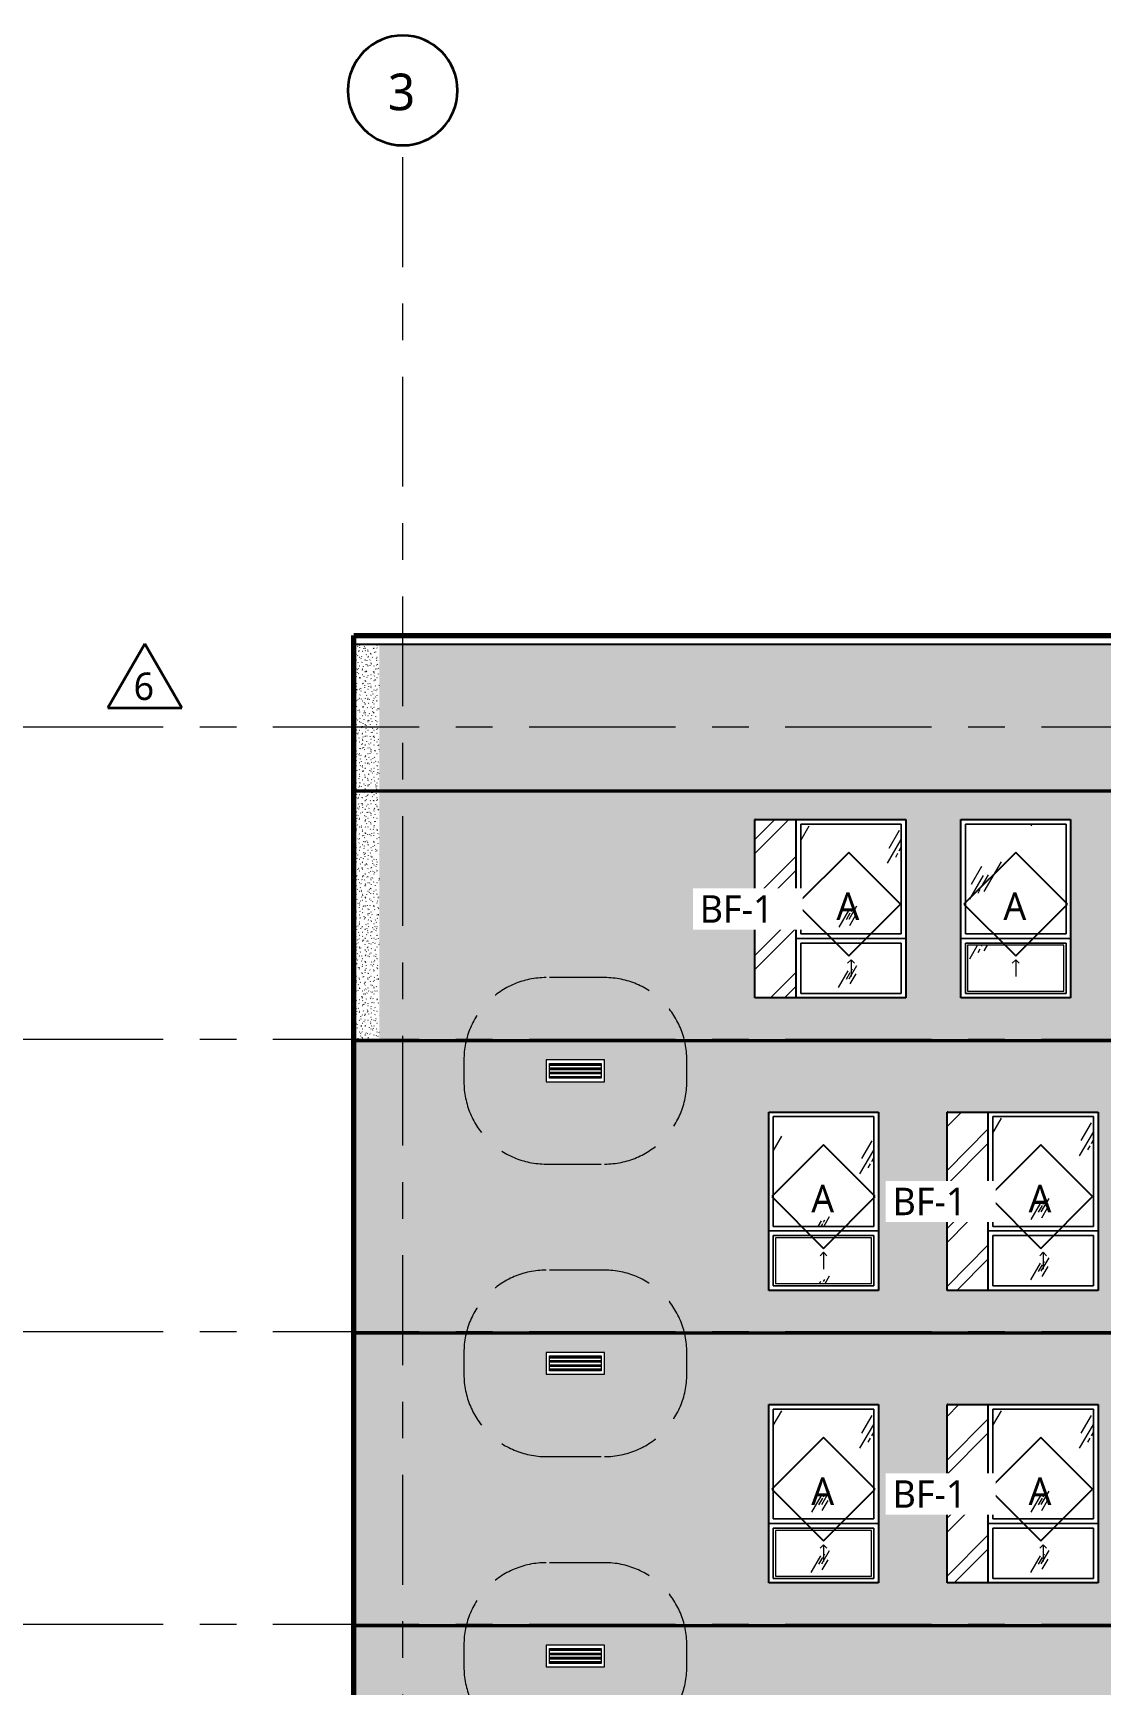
# Model space of a CAD drawing. Header units: inches. Extents: x 6 to 15224, y -733 to 6300.
# Drawn here: x 4462 to 4928, y 5578 to 6300 of the extents above; entities that cross this region are included whole.
import ezdxf

# ---------------------------------------------------------------- set-up
doc = ezdxf.new("R2010")
doc.units = ezdxf.units.IN
doc.header["$MEASUREMENT"] = 0
for name, pattern in [('Center 1_2_', [112, 64, -16, 16, -16]), ('Center 3_8_', [96, 48, -16, 16, -16]), ('Hidden 3_16_', [36, 24, -12])]:
    doc.linetypes.add(name, pattern=pattern)
for name, color, linetype, lineweight in [('A-DETL', 90, 'Continuous', 13), ('A-FLOR-LEVL', 51, 'Continuous', 13), ('A-GENM', 13, 'Continuous', 18), ('A-GLAZ', 151, 'Continuous', 25), ('A-GLAZ-IDEN', 152, 'Continuous', 25), ('A-GLAZ-SILL', 1, 'Continuous', 18), ('A-WALL', 113, 'Continuous', 25), ('A-WALL-PATT', 111, 'Continuous', 25), ('G-ANNO-REVC-IDEN', 71, 'Continuous', 35), ('G-ANNO-TEXT', 231, 'Continuous', 13), ('M-EQPM', 50, 'Continuous', 18), ('M-EQPM-HDLN', 50, 'Hidden 3_16_', 13), ('S-GRID', 1, 'Continuous', 13), ('S-GRID-IDEN', 1, 'Continuous', 35)]:
    doc.layers.add(name, color=color, linetype=linetype, lineweight=lineweight)
doc.styles.add('Open Sans_5', font='OpenSans-Regular.ttf', dxfattribs={"height": 12})
doc.styles.add('Open Sans_6', font='OpenSans-Regular.ttf', dxfattribs={"height": 16})
pattern_1 = [(0, (3669.6447, 0), (5.12, 1.28), [0.16896, -3.671, 0.16896, -3.671, -20.48]), (0, (3669.6447, 0), (5.12, 1.28), [-7.68, 0.16896, -7.511, 0.16896, -3.671, -8.96]), (0, (3669.6447, 0), (5.12, 1.28), [-19.2, 0.16896, -2.391, 0.16896, -6.231]), (120, (3671.5647, 0.64), (-3.66851252, 3.79405007), [0.16896, -3.671, 0.16896, -3.671, -20.48]), (120, (3671.5647, 0.64), (-3.66851252, 3.79405007), [-7.68, 0.16896, -7.511, 0.16896, -3.671, -8.96]), (120, (3671.5647, 0.64), (-3.66851252, 3.79405007), [-19.2, 0.16896, -2.391, 0.16896, -6.231]), (240, (3672.2047, 3.2), (-1.45148748, -5.07405007), [0.16896, -3.671, 0.16896, -3.671, -20.48]), (240, (3672.2047, 3.2), (-1.45148748, -5.07405007), [-7.68, 0.16896, -7.511, 0.16896, -3.671, -8.96]), (240, (3672.2047, 3.2), (-1.45148748, -5.07405007), [-19.2, 0.16896, -2.391, 0.16896, -6.231])]
pattern_2 = [(45.176, (-1662.022, 0), (-12.74847, 12.51586), []), (45.176, (-1662.022, 19.2), (-12.74847, 12.51586), [])]
pattern_3 = [(83.698, (-596.25, 0), (-4.130825, -12.0604432), []), (83.698, (-596.25, 19.2), (-4.130825, -12.0604432), [])]

# ---------------------------------------------------------------- blocks, each defined once
blk = doc.blocks.new('1-2 WD Adaptive-Recess-TS - 4_-0_x6_-6_ - 1_-6_ Recess L-12470883-WEST ELEVATION')
at = {"layer": 'A-GLAZ', "lineweight": 13}
h = blk.add_hatch(dxfattribs=at)
h.set_pattern_fill('FP_35', color=256, style=0, pattern_type=2)
h.set_pattern_definition([(45.176, (-1663.047, 0), (-12.74847, 12.51586), []), (45.176, (-1663.047, 19.2), (-12.74847, 12.51586), [])])
h.paths.add_polyline_path([(-480.14, 5878.5), (-476, 5878.5), (-476, 5956.5), (-494, 5956.5), (-494, 5878.5)])
h = blk.add_hatch(dxfattribs=at)
h.set_pattern_fill('FP_37', color=256, style=0, pattern_type=2)
h.set_pattern_definition([(59.808, (-444.503, 5944.306), (144.0017, 239.99866), [9, -754.581]), (59.808, (-445.237, 5937.693), (144.0017, 239.99866), [12, -751.581]), (59.808, (-440.052, 5943.123), (144.0017, 239.99866), [6, -757.581]), (59.808, (-441.641, 5940.344), (144.0017, 239.99866), [2, -761.581]), (59.808, (-438.946, 5941.098), (144.0017, 239.99866), [15, -748.581]), (59.808, (-413.528, 5910.904), (144.0017, 239.99866), [5.063, -758.519]), (59.808, (-413.969, 5913.168), (144.0017, 239.99866), [6.75, -756.831]), (59.808, (-415.178, 5913.025), (144.0017, 239.99866), [3.375, -760.206]), (59.808, (-413.147, 5916.529), (144.0017, 239.99866), [1.125, -762.456]), (59.808, (-418.361, 5909.797), (144.0017, 239.99866), [8.437, -755.144])])
h.paths.add_polyline_path([(-474, 5906.5), (-430, 5906.5), (-430, 5954.5), (-474, 5954.5), (-474, 5921.14)])
h = blk.add_hatch(dxfattribs=at)
h.set_pattern_fill('FP_36', color=256, style=0, pattern_type=2)
h.set_pattern_definition([(59.808, (-444.503, 5918.306), (144.0017, 239.99866), [9, -754.581]), (59.808, (-445.237, 5911.693), (144.0017, 239.99866), [12, -751.581]), (59.808, (-440.052, 5917.123), (144.0017, 239.99866), [6, -757.581]), (59.808, (-441.641, 5914.344), (144.0017, 239.99866), [2, -761.581]), (59.808, (-438.946, 5915.098), (144.0017, 239.99866), [15, -748.581]), (59.808, (-413.528, 5884.904), (144.0017, 239.99866), [5.062, -758.519]), (59.808, (-413.969, 5887.168), (144.0017, 239.99866), [6.75, -756.831]), (59.808, (-415.178, 5887.025), (144.0017, 239.99866), [3.375, -760.206]), (59.808, (-413.147, 5890.529), (144.0017, 239.99866), [1.125, -762.456]), (59.808, (-418.361, 5883.797), (144.0017, 239.99866), [8.438, -755.144])])
h.paths.add_polyline_path([(-452, 5880.5), (-430, 5880.5), (-430, 5902.5), (-474, 5902.5), (-474, 5880.5)])
at = {"layer": 'A-GLAZ'}
for p, q in [((-494, 5878.5), (-494, 5956.5)), ((-493.72, 5956.5), (-494, 5956.5)), ((-476, 5878.5), (-476, 5956.5)), ((-493.72, 5878.5), (-494, 5878.5))]:
    blk.add_line(p, q, dxfattribs=at)
at = {"layer": 'A-GLAZ', "lineweight": 13}
for p, q in [((-493.72, 5956.5), (-428, 5956.5)), ((-430, 5954.5), (-474, 5954.5)), ((-474, 5954.5), (-474, 5906.5)), ((-430, 5906.5), (-430, 5954.5)), ((-428, 5956.5), (-428, 5878.5)), ((-476, 5904.5), (-428, 5904.5)), ((-428, 5904.5), (-476, 5904.5)), ((-474, 5906.5), (-430, 5906.5)), ((-430, 5902.5), (-474, 5902.5)), ((-474, 5902.5), (-474, 5880.5)), ((-430, 5880.5), (-430, 5902.5)), ((-428, 5878.5), (-493.72, 5878.5)), ((-474, 5880.5), (-430, 5880.5))]:
    blk.add_line(p, q, dxfattribs=at)
at = {"layer": 'A-GLAZ', "linetype": 'Hidden 3_16_', "lineweight": 13}
for q in [(-453.5, 5893.67), (-450.5, 5893.67), (-452, 5887.83)]:
    blk.add_line((-452, 5895.17), q, dxfattribs=at)
at = {"layer": 'A-GLAZ-SILL'}
for p, q in [((-474, 5954.5), (-430, 5954.5)), ((-474, 5906.5), (-474, 5954.5)), ((-430, 5954.5), (-474, 5954.5)), ((-474, 5954.5), (-474, 5906.5)), ((-430, 5954.5), (-430, 5906.5)), ((-430, 5906.5), (-430, 5954.5)), ((-430, 5906.5), (-474, 5906.5)), ((-474, 5906.5), (-430, 5906.5)), ((-474, 5902.5), (-430, 5902.5)), ((-474, 5880.5), (-474, 5902.5)), ((-430, 5902.5), (-474, 5902.5)), ((-474, 5902.5), (-474, 5880.5)), ((-430, 5902.5), (-430, 5880.5)), ((-430, 5880.5), (-430, 5902.5)), ((-430, 5880.5), (-474, 5880.5)), ((-474, 5880.5), (-430, 5880.5))]:
    blk.add_line(p, q, dxfattribs=at)
blk = doc.blocks.new('1-2 WD Adaptive - 4-0_x6_-6_-12420701-WEST ELEVATION')
at = {"layer": 'A-GLAZ', "lineweight": 13}
h = blk.add_hatch(dxfattribs=at)
h.set_pattern_fill('FP_46', color=256, style=0, pattern_type=2)
h.set_pattern_definition([(59.808, (-456.503, 5688.556), (144.0017, 239.99866), [9, -754.581]), (59.808, (-457.237, 5681.943), (144.0017, 239.99866), [12, -751.581]), (59.808, (-452.052, 5687.373), (144.0017, 239.99866), [6, -757.581]), (59.808, (-453.641, 5684.594), (144.0017, 239.99866), [2, -761.581]), (59.808, (-450.946, 5685.348), (144.0017, 239.99866), [15, -748.581]), (59.808, (-425.528, 5655.154), (144.0017, 239.99866), [5.063, -758.519]), (59.808, (-425.969, 5657.418), (144.0017, 239.99866), [6.75, -756.831]), (59.808, (-427.178, 5657.275), (144.0017, 239.99866), [3.375, -760.206]), (59.808, (-425.147, 5660.779), (144.0017, 239.99866), [1.125, -762.456]), (59.808, (-430.361, 5654.047), (144.0017, 239.99866), [8.437, -755.144])])
h.paths.add_polyline_path([(-442, 5650.75), (-442, 5698.75), (-486, 5698.75), (-486, 5650.75), (-480.14, 5650.75)])
at = {"layer": 'A-GLAZ-SILL', "lineweight": 13}
h = blk.add_hatch(dxfattribs=at)
h.set_pattern_fill('FP_45', color=256, style=0, pattern_type=2)
h.set_pattern_definition([(59.808, (-456.503, 5662.556), (144.0017, 239.99866), [9, -754.581]), (59.808, (-457.237, 5655.943), (144.0017, 239.99866), [12, -751.581]), (59.808, (-452.052, 5661.373), (144.0017, 239.99866), [6, -757.581]), (59.808, (-453.641, 5658.594), (144.0017, 239.99866), [2, -761.581]), (59.808, (-450.946, 5659.348), (144.0017, 239.99866), [15, -748.581]), (59.808, (-425.528, 5629.154), (144.0017, 239.99866), [5.063, -758.519]), (59.808, (-425.969, 5631.418), (144.0017, 239.99866), [6.75, -756.831]), (59.808, (-427.178, 5631.275), (144.0017, 239.99866), [3.375, -760.206]), (59.808, (-425.147, 5634.779), (144.0017, 239.99866), [1.125, -762.456]), (59.808, (-430.361, 5628.047), (144.0017, 239.99866), [8.438, -755.144])])
h.paths.add_polyline_path([(-463, 5625.75), (-443, 5625.75), (-443, 5645.75), (-485, 5645.75), (-485, 5625.75), (-480.14, 5625.75)])
at = {"layer": 'A-GLAZ', "lineweight": 13}
for p, q in [((-488, 5700.75), (-440, 5700.75)), ((-488, 5622.75), (-488, 5700.75)), ((-442, 5698.75), (-486, 5698.75)), ((-486, 5698.75), (-486, 5650.75)), ((-442, 5650.75), (-442, 5698.75)), ((-440, 5700.75), (-440, 5622.75)), ((-488, 5648.75), (-440, 5648.75)), ((-440, 5648.75), (-488, 5648.75)), ((-486, 5650.75), (-442, 5650.75)), ((-442, 5646.75), (-486, 5646.75)), ((-486, 5646.75), (-486, 5624.75)), ((-442, 5624.75), (-442, 5646.75)), ((-440, 5622.75), (-488, 5622.75)), ((-486, 5624.75), (-442, 5624.75))]:
    blk.add_line(p, q, dxfattribs=at)
at = {"layer": 'A-GLAZ', "linetype": 'Hidden 3_16_', "lineweight": 13}
for q in [(-465.5, 5637.92), (-462.5, 5637.92), (-464, 5632.08)]:
    blk.add_line((-464, 5639.42), q, dxfattribs=at)
at = {"layer": 'A-GLAZ-SILL'}
for p, q in [((-486, 5698.75), (-442, 5698.75)), ((-486, 5650.75), (-486, 5698.75)), ((-442, 5698.75), (-486, 5698.75)), ((-486, 5698.75), (-486, 5650.75)), ((-442, 5698.75), (-442, 5650.75)), ((-442, 5650.75), (-442, 5698.75)), ((-442, 5650.75), (-486, 5650.75)), ((-486, 5650.75), (-442, 5650.75)), ((-486, 5646.75), (-442, 5646.75)), ((-486, 5624.75), (-486, 5646.75)), ((-442, 5646.75), (-486, 5646.75)), ((-486, 5646.75), (-486, 5624.75)), ((-443, 5645.75), (-485, 5645.75)), ((-485, 5645.75), (-485, 5625.75)), ((-443, 5625.75), (-443, 5645.75)), ((-442, 5646.75), (-442, 5624.75)), ((-442, 5624.75), (-442, 5646.75)), ((-485, 5625.75), (-443, 5625.75)), ((-442, 5624.75), (-486, 5624.75)), ((-486, 5624.75), (-442, 5624.75))]:
    blk.add_line(p, q, dxfattribs=at)
blk = doc.blocks.new('1-2 WD Adaptive-Recess-TS - 4_-0_x6_-6_ - 1_-6_ Recess L-V9-WEST ELEVATION')
at = {"layer": 'A-GLAZ', "lineweight": 13}
h = blk.add_hatch(dxfattribs=at)
h.set_pattern_fill('FP_55', color=256, style=0, pattern_type=2)
h.set_pattern_definition(pattern_2)
h.paths.add_polyline_path([(-392, 5622.75), (-392, 5700.75), (-410, 5700.75), (-410, 5622.75)])
h = blk.add_hatch(dxfattribs=at)
h.set_pattern_fill('FP_57', color=256, style=0, pattern_type=2)
h.set_pattern_definition([(59.808, (-360.503, 5688.556), (144.0017, 239.99866), [9, -754.581]), (59.808, (-361.237, 5681.943), (144.0017, 239.99866), [12, -751.581]), (59.808, (-356.052, 5687.373), (144.0017, 239.99866), [6, -757.581]), (59.808, (-357.641, 5684.594), (144.0017, 239.99866), [2, -761.581]), (59.808, (-354.946, 5685.348), (144.0017, 239.99866), [15, -748.581]), (59.808, (-329.528, 5655.154), (144.0017, 239.99866), [5.063, -758.519]), (59.808, (-329.969, 5657.418), (144.0017, 239.99866), [6.75, -756.831]), (59.808, (-331.178, 5657.275), (144.0017, 239.99866), [3.375, -760.206]), (59.808, (-329.147, 5660.779), (144.0017, 239.99866), [1.125, -762.456]), (59.808, (-334.361, 5654.047), (144.0017, 239.99866), [8.437, -755.144])])
h.paths.add_polyline_path([(-346, 5650.75), (-346, 5698.75), (-390, 5698.75), (-390, 5650.75), (-346.19, 5650.75)])
h = blk.add_hatch(dxfattribs=at)
h.set_pattern_fill('FP_56', color=256, style=0, pattern_type=2)
h.set_pattern_definition([(59.808, (-360.503, 5662.556), (144.0017, 239.99866), [9, -754.581]), (59.808, (-361.237, 5655.943), (144.0017, 239.99866), [12, -751.581]), (59.808, (-356.052, 5661.373), (144.0017, 239.99866), [6, -757.581]), (59.808, (-357.641, 5658.594), (144.0017, 239.99866), [2, -761.581]), (59.808, (-354.946, 5659.348), (144.0017, 239.99866), [15, -748.581]), (59.808, (-329.528, 5629.154), (144.0017, 239.99866), [5.062, -758.519]), (59.808, (-329.969, 5631.418), (144.0017, 239.99866), [6.75, -756.831]), (59.808, (-331.178, 5631.275), (144.0017, 239.99866), [3.375, -760.206]), (59.808, (-329.147, 5634.779), (144.0017, 239.99866), [1.125, -762.456]), (59.808, (-334.361, 5628.047), (144.0017, 239.99866), [8.438, -755.144])])
h.paths.add_polyline_path([(-390, 5624.75), (-346, 5624.75), (-346, 5646.75), (-390, 5646.75), (-390, 5645.44)])
at = {"layer": 'A-GLAZ'}
for p, q in [((-410, 5622.75), (-410, 5700.75)), ((-409.72, 5700.75), (-410, 5700.75)), ((-392, 5622.75), (-392, 5700.75)), ((-409.72, 5622.75), (-410, 5622.75))]:
    blk.add_line(p, q, dxfattribs=at)
at = {"layer": 'A-GLAZ', "lineweight": 13}
for p, q in [((-409.72, 5700.75), (-344, 5700.75)), ((-346, 5698.75), (-390, 5698.75)), ((-390, 5698.75), (-390, 5650.75)), ((-346, 5650.75), (-346, 5698.75)), ((-344, 5700.75), (-344, 5622.75)), ((-392, 5648.75), (-344, 5648.75)), ((-344, 5648.75), (-392, 5648.75)), ((-390, 5650.75), (-346, 5650.75)), ((-346, 5646.75), (-390, 5646.75)), ((-390, 5646.75), (-390, 5624.75)), ((-346, 5624.75), (-346, 5646.75)), ((-344, 5622.75), (-409.72, 5622.75)), ((-390, 5624.75), (-346, 5624.75))]:
    blk.add_line(p, q, dxfattribs=at)
at = {"layer": 'A-GLAZ', "linetype": 'Hidden 3_16_', "lineweight": 13}
for q in [(-369.5, 5637.92), (-366.5, 5637.92), (-368, 5632.08)]:
    blk.add_line((-368, 5639.42), q, dxfattribs=at)
at = {"layer": 'A-GLAZ-SILL'}
for p, q in [((-390, 5698.75), (-346, 5698.75)), ((-390, 5650.75), (-390, 5698.75)), ((-346, 5698.75), (-390, 5698.75)), ((-390, 5698.75), (-390, 5650.75)), ((-346, 5698.75), (-346, 5650.75)), ((-346, 5650.75), (-346, 5698.75)), ((-346, 5650.75), (-390, 5650.75)), ((-390, 5650.75), (-346, 5650.75)), ((-390, 5646.75), (-346, 5646.75)), ((-390, 5624.75), (-390, 5646.75)), ((-346, 5646.75), (-390, 5646.75)), ((-390, 5646.75), (-390, 5624.75)), ((-346, 5646.75), (-346, 5624.75)), ((-346, 5624.75), (-346, 5646.75)), ((-346, 5624.75), (-390, 5624.75)), ((-390, 5624.75), (-346, 5624.75))]:
    blk.add_line(p, q, dxfattribs=at)
blk = doc.blocks.new('1-2 WD Adaptive-Recess-TS - 4_-0_x6_-6_ - 1_-6_ Recess L-V10-WEST ELEVATION')
at = {"layer": 'A-GLAZ', "lineweight": 13}
h = blk.add_hatch(dxfattribs=at)
h.set_pattern_fill('FP_55', color=256, style=0, pattern_type=2)
h.set_pattern_definition(pattern_2)
h.paths.add_polyline_path([(-392, 5750.62), (-392, 5828.62), (-410, 5828.62), (-410, 5750.62)])
h = blk.add_hatch(dxfattribs=at)
h.set_pattern_fill('FP_59', color=256, style=0, pattern_type=2)
h.set_pattern_definition([(59.808, (-360.503, 5816.431), (144.0017, 239.99866), [9, -754.581]), (59.808, (-361.237, 5809.818), (144.0017, 239.99866), [12, -751.581]), (59.808, (-356.052, 5815.248), (144.0017, 239.99866), [6, -757.581]), (59.808, (-357.641, 5812.469), (144.0017, 239.99866), [2, -761.581]), (59.808, (-354.946, 5813.223), (144.0017, 239.99866), [15, -748.581]), (59.808, (-329.528, 5783.029), (144.0017, 239.99866), [5.063, -758.519]), (59.808, (-329.969, 5785.293), (144.0017, 239.99866), [6.75, -756.831]), (59.808, (-331.178, 5785.15), (144.0017, 239.99866), [3.375, -760.206]), (59.808, (-329.147, 5788.654), (144.0017, 239.99866), [1.125, -762.456]), (59.808, (-334.361, 5781.922), (144.0017, 239.99866), [8.437, -755.144])])
h.paths.add_polyline_path([(-346.19, 5778.62), (-346, 5778.62), (-346, 5826.62), (-390, 5826.62), (-390, 5778.62)])
h = blk.add_hatch(dxfattribs=at)
h.set_pattern_fill('FP_58', color=256, style=0, pattern_type=2)
h.set_pattern_definition([(59.808, (-360.503, 5790.431), (144.0017, 239.99866), [9, -754.581]), (59.808, (-361.237, 5783.818), (144.0017, 239.99866), [12, -751.581]), (59.808, (-356.052, 5789.248), (144.0017, 239.99866), [6, -757.581]), (59.808, (-357.641, 5786.469), (144.0017, 239.99866), [2, -761.581]), (59.808, (-354.946, 5787.223), (144.0017, 239.99866), [15, -748.581]), (59.808, (-329.528, 5757.029), (144.0017, 239.99866), [5.062, -758.519]), (59.808, (-329.969, 5759.293), (144.0017, 239.99866), [6.75, -756.831]), (59.808, (-331.178, 5759.15), (144.0017, 239.99866), [3.375, -760.206]), (59.808, (-329.147, 5762.654), (144.0017, 239.99866), [1.125, -762.456]), (59.808, (-334.361, 5755.922), (144.0017, 239.99866), [8.438, -755.144])])
h.paths.add_polyline_path([(-346, 5752.62), (-346, 5774.62), (-390, 5774.62), (-390, 5752.62), (-346.19, 5752.62)])
at = {"layer": 'A-GLAZ'}
for p, q in [((-410, 5750.62), (-410, 5828.62)), ((-409.72, 5828.62), (-410, 5828.62)), ((-392, 5750.62), (-392, 5828.62)), ((-409.72, 5750.62), (-410, 5750.62))]:
    blk.add_line(p, q, dxfattribs=at)
at = {"layer": 'A-GLAZ', "lineweight": 13}
for p, q in [((-409.72, 5828.62), (-344, 5828.62)), ((-344, 5828.62), (-344, 5750.62)), ((-346, 5826.62), (-390, 5826.62)), ((-390, 5826.62), (-390, 5778.62)), ((-346, 5778.62), (-346, 5826.62)), ((-390, 5778.62), (-346, 5778.62)), ((-392, 5776.62), (-344, 5776.62)), ((-344, 5776.62), (-392, 5776.62)), ((-346, 5774.62), (-390, 5774.62)), ((-390, 5774.62), (-390, 5752.62)), ((-346, 5752.62), (-346, 5774.62)), ((-344, 5750.62), (-409.72, 5750.62)), ((-390, 5752.62), (-346, 5752.62))]:
    blk.add_line(p, q, dxfattribs=at)
at = {"layer": 'A-GLAZ', "linetype": 'Hidden 3_16_', "lineweight": 13}
for q in [(-369.5, 5765.79), (-366.5, 5765.79), (-368, 5759.96)]:
    blk.add_line((-368, 5767.29), q, dxfattribs=at)
at = {"layer": 'A-GLAZ-SILL'}
for p, q in [((-390, 5826.62), (-346, 5826.62)), ((-390, 5778.62), (-390, 5826.62)), ((-346, 5826.62), (-390, 5826.62)), ((-390, 5826.62), (-390, 5778.62)), ((-346, 5826.62), (-346, 5778.62)), ((-346, 5778.62), (-346, 5826.62)), ((-346, 5778.62), (-390, 5778.62)), ((-390, 5778.62), (-346, 5778.62)), ((-390, 5774.62), (-346, 5774.62)), ((-390, 5752.62), (-390, 5774.62)), ((-346, 5774.62), (-390, 5774.62)), ((-390, 5774.62), (-390, 5752.62)), ((-346, 5774.62), (-346, 5752.62)), ((-346, 5752.62), (-346, 5774.62)), ((-346, 5752.62), (-390, 5752.62)), ((-390, 5752.62), (-346, 5752.62))]:
    blk.add_line(p, q, dxfattribs=at)
blk = doc.blocks.new('1-2 WD Adaptive-Recess-TS - 4_-0_x6_-6_ - 1_-6_ Recess L-V50-WEST ELEVATION')
at = {"layer": 'A-GLAZ', "lineweight": 13}
h = blk.add_hatch(dxfattribs=at)
h.set_pattern_fill('FP_125', color=256, style=0, pattern_type=2)
h.set_pattern_definition(pattern_3)
h.paths.add_polyline_path([(-669.34, 5622.75), (-669.31, 5622.75), (-669.34, 5700.75)])
at = {"layer": 'A-GLAZ'}
blk.add_line((-669.34, 5622.75), (-669.34, 5700.75), dxfattribs=at)
blk = doc.blocks.new('1-2 WD Adaptive-Recess-TS - 4_-0_x6_-6_ - 1_-6_ Recess L-V51-WEST ELEVATION')
at = {"layer": 'A-GLAZ', "lineweight": 13}
h = blk.add_hatch(dxfattribs=at)
h.set_pattern_fill('FP_125', color=256, style=0, pattern_type=2)
h.set_pattern_definition(pattern_3)
h.paths.add_polyline_path([(-669.34, 5750.62), (-669.31, 5750.62), (-669.34, 5828.62)])
at = {"layer": 'A-GLAZ'}
blk.add_line((-669.34, 5750.62), (-669.34, 5828.62), dxfattribs=at)
blk = doc.blocks.new('ME Louvers w Trim-AM - 24_ x 8_-17810069-WEST ELEVATION')
at = {"layer": 'A-GENM', "lineweight": 13}
for p, q in [((-561.66, 5465.75), (-584.16, 5465.75)), ((-584.16, 5465.48), (-561.66, 5465.48)), ((-561.66, 5464.1), (-584.16, 5464.1)), ((-561.66, 5463.95), (-584.16, 5463.95)), ((-561.66, 5463.9), (-584.16, 5463.9)), ((-584.16, 5463.63), (-561.66, 5463.63)), ((-561.66, 5462.25), (-584.16, 5462.25)), ((-561.66, 5462.1), (-584.16, 5462.1)), ((-561.66, 5462.05), (-584.16, 5462.05)), ((-584.16, 5461.78), (-561.66, 5461.78)), ((-561.66, 5460.4), (-584.16, 5460.4)), ((-561.66, 5460.25), (-584.16, 5460.25))]:
    blk.add_line(p, q, dxfattribs=at)
at = {"layer": 'M-EQPM'}
for p, q in [((-585.66, 5467.75), (-585.66, 5458.25)), ((-560.16, 5467.75), (-585.66, 5467.75)), ((-560.16, 5458.25), (-560.16, 5467.75)), ((-584.16, 5466.25), (-561.66, 5466.25)), ((-584.16, 5459.75), (-584.16, 5466.25)), ((-561.66, 5459.75), (-584.16, 5459.75)), ((-561.66, 5466.25), (-561.66, 5459.75)), ((-585.66, 5458.25), (-560.16, 5458.25))]:
    blk.add_line(p, q, dxfattribs=at)
at = {"layer": 'M-EQPM-HDLN'}
for p, q in [((-560.16, 5503.75), (-585.66, 5503.75)), ((-621.66, 5467.75), (-621.66, 5458.25)), ((-524.16, 5458.25), (-524.16, 5467.75)), ((-585.66, 5422.25), (-560.16, 5422.25))]:
    blk.add_line(p, q, dxfattribs=at)
for centre, start, end in [((-585.66, 5467.75), 90, 180), ((-560.16, 5467.75), 0, 90), ((-585.66, 5458.25), 180, 270), ((-560.16, 5458.25), 270, 360)]:
    blk.add_arc(centre, 36, start, end, dxfattribs=at)
blk = doc.blocks.new('Grid - AN Grid Head-AM-799031-WEST ELEVATION')
at = {"layer": 'S-GRID-IDEN'}
for start, end in [(360, 180), (180, 360)]:
    blk.add_arc((-24, 6275.21), 24, start, end, dxfattribs=at)
blk = doc.blocks.new('TAG Window-AM - Standard-51685-WEST ELEVATION')
at = {"layer": 'A-GLAZ-IDEN'}
for p, q in [((-3095.5, 5558.5), (-3118.13, 5535.88)), ((-3072.87, 5535.88), (-3095.5, 5558.5)), ((-3118.13, 5535.88), (-3095.5, 5513.25)), ((-3095.5, 5513.25), (-3072.87, 5535.88))]:
    blk.add_line(p, q, dxfattribs=at)
blk = doc.blocks.new('TAG Revision-AM - Delta-51947-WEST ELEVATION')
at = {"layer": 'G-ANNO-REVC-IDEN'}
for p, q in [((-3931.28, 5991.06), (-3947.45, 5963.06)), ((-3931.28, 5991.06), (-3915.12, 5963.06)), ((-3947.45, 5963.06), (-3915.12, 5963.06))]:
    blk.add_line(p, q, dxfattribs=at)

msp = doc.modelspace()

# ---------------------------------------------------------------- hatches: boundary and pattern name
at = {"layer": 'A-WALL-PATT', "lineweight": 13}
h = msp.add_hatch(dxfattribs=at)
h.set_pattern_fill('FP_17', color=256, style=0, pattern_type=2)
h.set_pattern_definition(pattern_1)
h.paths.add_polyline_path([(4601.85916239, 5969.375), (4612.92166239, 5969.375), (4612.92166239, 6033), (4601.85916239, 6033), (4601.85916239, 5969.44163813)])
h = msp.add_hatch(dxfattribs=at)
h.set_pattern_fill('FP_17', color=256, style=0, pattern_type=2)
h.set_pattern_definition(pattern_1)
h.paths.add_polyline_path([(4612.92166239, 5969.375), (5271.10916239, 5969.375), (5271.10916239, 6033), (4612.92166239, 6033)])
h = msp.add_hatch(dxfattribs=at)
h.set_pattern_fill('FP_17', color=256, style=0, pattern_type=2)
h.set_pattern_definition(pattern_1)
h.paths.add_polyline_path([(4606.17166239, 5860.25), (4612.92166239, 5860.28429966), (4612.92166239, 5968.625), (4601.85916239, 5968.625), (4601.85916239, 5860.25)])
h = msp.add_hatch(dxfattribs=at)
h.set_pattern_fill('FP_17', color=256, style=0, pattern_type=2)
h.set_pattern_definition(pattern_1)
h.paths.add_polyline_path([(4612.92166239, 5968.625), (4612.92166239, 5969.375), (4602.85916239, 5969.36781773), (4602.85916239, 5968.625), (4606.17166239, 5968.625)])
h = msp.add_hatch(dxfattribs=at)
h.set_pattern_fill('FP_17', color=256, style=0, pattern_type=2)
h.set_pattern_definition(pattern_1)
h.paths.add_polyline_path([(5192.86645793, 5968.625), (5270.10916239, 5968.625), (5270.10916239, 5969.375), (4612.92166239, 5969.375), (4612.92166239, 5968.625), (5149.17166239, 5968.625)])
h = msp.add_hatch(dxfattribs=at)
h.set_pattern_fill('FP_17', color=256, style=0, pattern_type=2)
h.set_pattern_definition(pattern_1)
h.paths.add_polyline_path([(4924.97979127, 5860.25), (5259.42166239, 5860.25), (5259.42166239, 5968.625), (4612.92166239, 5968.625), (4612.92166239, 5860.25), (4858.0081246, 5860.25)])
h.paths.add_polyline_path([(5149.17166239, 5878.5), (5083.17166239, 5878.5), (5083.17166239, 5956.5), (5149.17166239, 5956.5), (5149.17166239, 5921.13927351)])
h.paths.add_polyline_path([(4915.17166239, 5878.5), (4867.17166239, 5878.5), (4867.17166239, 5956.5), (4915.17166239, 5956.5), (4915.17166239, 5921.13927351)])
h.paths.add_polyline_path([(4843.17166239, 5878.5), (4777.17166239, 5878.5), (4777.17166239, 5956.5), (4843.17166239, 5956.5), (4843.17166239, 5921.13927351)])
h.paths.add_polyline_path([(5029.17166239, 5878.5), (4963.17166239, 5878.5), (4963.17166239, 5956.5), (5029.17166239, 5956.5), (5029.17166239, 5921.13927351)])
h = msp.add_hatch(dxfattribs=at)
h.set_pattern_fill('FP_17', color=256, style=0, pattern_type=2)
h.set_pattern_definition(pattern_1)
h.paths.add_polyline_path([(5058.9231246, 5732.375), (5259.42166239, 5732.375), (5259.42166239, 5859.5), (4601.85916239, 5859.5), (4601.85916239, 5732.375), (4991.95145793, 5732.375)])
h.paths.add_polyline_path([(5095.17166239, 5750.625), (5029.17166239, 5750.625), (5029.17166239, 5828.625), (5095.17166239, 5828.625), (5095.17166239, 5815.45244283)])
h.paths.add_polyline_path([(4791.03645793, 5750.625), (4783.17166239, 5750.625), (4783.17166239, 5828.625), (4831.17166239, 5828.625), (4831.17166239, 5750.625)])
h.paths.add_polyline_path([(4861.17166239, 5750.625), (4861.17166239, 5828.625), (4927.17166239, 5828.625), (4927.17166239, 5750.625), (4861.45370757, 5750.625)])
h.paths.add_polyline_path([(4999.17166239, 5750.625), (4951.17166239, 5750.625), (4951.17166239, 5828.625), (4999.17166239, 5828.625), (4999.17166239, 5753.00285016)])
h.paths.add_polyline_path([(4685.92166239, 5841.875), (4685.92166239, 5851.375), (4711.42166239, 5851.375), (4711.42166239, 5841.875), (4686.09470661, 5841.875)])
h = msp.add_hatch(dxfattribs=at)
h.set_pattern_fill('FP_17', color=256, style=0, pattern_type=2)
h.set_pattern_definition(pattern_1)
h.paths.add_polyline_path([(4602.85916239, 5859.5), (4612.92166239, 5859.5), (4612.92166239, 5860.25), (4602.85916239, 5860.25), (4602.85916239, 5859.60078215)])
h = msp.add_hatch(dxfattribs=at)
h.set_pattern_fill('FP_17', color=256, style=0, pattern_type=2)
h.set_pattern_definition(pattern_1)
h.paths.add_polyline_path([(4867.17166239, 5859.5), (5259.42166239, 5859.5), (5259.42166239, 5860.25), (4612.92166239, 5860.25), (4612.92166239, 5859.5), (4858.0081246, 5859.5)])
h = msp.add_hatch(dxfattribs=at)
h.set_pattern_fill('FP_17', color=256, style=0, pattern_type=2)
h.set_pattern_definition(pattern_1)
h.paths.add_polyline_path([(5095.17166239, 5604.5), (5259.42166239, 5604.5), (5259.42166239, 5731.625), (4601.85916239, 5731.625), (4601.85916239, 5604.5), (5058.9231246, 5604.5)])
h.paths.add_polyline_path([(5095.17166239, 5622.75), (5029.17166239, 5622.75), (5029.17166239, 5700.75), (5095.17166239, 5700.75), (5095.17166239, 5687.57744283)])
h.paths.add_polyline_path([(4783.17166239, 5622.75), (4783.17166239, 5700.75), (4831.17166239, 5700.75), (4831.17166239, 5622.75), (4791.03645793, 5622.75)])
h.paths.add_polyline_path([(4861.17166239, 5622.75), (4861.17166239, 5700.75), (4927.17166239, 5700.75), (4927.17166239, 5622.75), (4861.45370757, 5622.75)])
h.paths.add_polyline_path([(4951.17166239, 5622.75), (4951.17166239, 5700.75), (4999.17166239, 5700.75), (4999.17166239, 5622.75)])
h.paths.add_polyline_path([(4711.262695, 5714), (4685.92166239, 5714), (4685.92166239, 5723.5), (4711.42166239, 5723.5), (4711.42166239, 5714)])
h = msp.add_hatch(dxfattribs=at)
h.set_pattern_fill('FP_17', color=256, style=0, pattern_type=2)
h.set_pattern_definition(pattern_1)
h.paths.add_polyline_path([(5192.86645793, 5731.625), (5259.42166239, 5731.625), (5259.42166239, 5732.375), (4602.85916239, 5732.375), (4602.85916239, 5731.625), (5095.17166239, 5731.625)])
h = msp.add_hatch(dxfattribs=at)
h.set_pattern_fill('FP_17', color=256, style=0, pattern_type=2)
h.set_pattern_definition(pattern_1)
h.paths.add_polyline_path([(5148.67166239, 5476.625), (5259.42166239, 5476.625), (5259.42166239, 5603.75), (4601.85916239, 5603.75), (4601.85916239, 5476.625), (5058.9231246, 5476.625)])
h.paths.add_polyline_path([(4776.67166239, 5494.875), (4776.67166239, 5572.875), (4842.67166239, 5572.875), (4842.67166239, 5494.875), (4776.95370757, 5494.875)])
h.paths.add_polyline_path([(5148.38961722, 5494.875), (5082.67166239, 5494.875), (5082.67166239, 5572.875), (5148.67166239, 5572.875), (5148.67166239, 5494.875)])
h.paths.add_polyline_path([(4866.67166239, 5494.875), (4866.67166239, 5572.875), (4914.67166239, 5572.875), (4914.67166239, 5494.875)])
h.paths.add_polyline_path([(4962.67166239, 5494.875), (4962.67166239, 5572.875), (5028.67166239, 5572.875), (5028.67166239, 5494.875), (5028.38961722, 5494.875)])
h.paths.add_polyline_path([(4710.67166239, 5586.125), (4685.92166239, 5586.125), (4685.92166239, 5595.625), (4711.42166239, 5595.625), (4711.42166239, 5586.125), (4711.20970587, 5586.125)])
h = msp.add_hatch(dxfattribs=at)
h.set_pattern_fill('FP_17', color=256, style=0, pattern_type=2)
h.set_pattern_definition(pattern_1)
h.paths.add_polyline_path([(5259.42166239, 5603.75), (5259.42166239, 5604.5), (4602.85916239, 5604.5), (4602.85916239, 5603.75), (5192.86645793, 5603.75)])

# ---------------------------------------------------------------- linework, layer by layer
at = {"layer": 'A-DETL', "lineweight": 70}
for p, q in [((4601.85916239, 6037), (5270.48416239, 6037)), ((4601.85916239, 5210.25), (4601.85916239, 6037))]:
    msp.add_line(p, q, dxfattribs=at)
at = {"layer": 'A-FLOR-LEVL', "linetype": 'Center 1_2_'}
for p, q in [((1318.4277019, 5997), (5455.71284829, 5997)), ((1318.4277019, 5860.5), (5455.71284829, 5860.5)), ((1318.4277019, 5732.625), (5455.71284829, 5732.625)), ((1318.4277019, 5604.75), (5455.71284829, 5604.75))]:
    msp.add_line(p, q, dxfattribs=at)
at = {"layer": 'A-WALL', "lineweight": 18}
for p in [(5271.10916239, 6037), (4601.85916239, 6033)]:
    msp.add_line(p, (4601.85916239, 6037), dxfattribs=at)
at = {"layer": 'A-WALL'}
for p, q in [((4601.85916239, 5969.375), (4601.85916239, 6033)), ((5271.10916239, 6033), (4601.85916239, 6033)), ((4601.85916239, 5969.375), (5271.10916239, 5969.375)), ((4601.85916239, 5860.25), (4601.85916239, 5968.625)), ((5271.10916239, 5968.625), (4601.85916239, 5968.625)), ((4602.85916239, 5968.625), (4602.85916239, 5969.375)), ((4777.45370757, 5956.5), (4843.17166239, 5956.5)), ((4843.17166239, 5956.5), (4843.17166239, 5878.5)), ((4867.17166239, 5878.5), (4867.17166239, 5956.5)), ((4867.17166239, 5956.5), (4915.17166239, 5956.5)), ((4915.17166239, 5956.5), (4915.17166239, 5878.5)), ((4843.17166239, 5878.5), (4777.45370757, 5878.5)), ((4915.17166239, 5878.5), (4867.17166239, 5878.5)), ((4601.85916239, 5860.25), (5271.10916239, 5860.25)), ((5271.10916239, 5859.5), (4601.85916239, 5859.5)), ((4601.85916239, 5859.5), (4601.85916239, 5732.375)), ((4602.85916239, 5859.5), (4602.85916239, 5860.25)), ((4783.17166239, 5750.625), (4783.17166239, 5828.625)), ((4783.17166239, 5828.625), (4831.17166239, 5828.625)), ((4831.17166239, 5828.625), (4831.17166239, 5750.625)), ((4861.45370757, 5828.625), (4927.17166239, 5828.625)), ((4927.17166239, 5828.625), (4927.17166239, 5750.625)), ((4831.17166239, 5750.625), (4783.17166239, 5750.625)), ((4927.17166239, 5750.625), (4861.45370757, 5750.625)), ((4601.85916239, 5732.375), (5271.10916239, 5732.375)), ((5271.10916239, 5731.625), (4601.85916239, 5731.625)), ((4601.85916239, 5731.625), (4601.85916239, 5604.5)), ((4602.85916239, 5732.375), (4602.85916239, 5731.625)), ((4783.17166239, 5622.75), (4783.17166239, 5700.75)), ((4783.17166239, 5700.75), (4831.17166239, 5700.75)), ((4831.17166239, 5700.75), (4831.17166239, 5622.75)), ((4861.45370757, 5700.75), (4927.17166239, 5700.75)), ((4927.17166239, 5700.75), (4927.17166239, 5622.75)), ((4831.17166239, 5622.75), (4783.17166239, 5622.75)), ((4927.17166239, 5622.75), (4861.45370757, 5622.75)), ((4601.85916239, 5604.5), (5271.10916239, 5604.5)), ((5271.10916239, 5603.75), (4601.85916239, 5603.75)), ((4601.85916239, 5603.75), (4601.85916239, 5476.625)), ((4602.85916239, 5604.5), (4602.85916239, 5603.75))]:
    msp.add_line(p, q, dxfattribs=at)
at = {"layer": 'S-GRID', "linetype": 'Center 3_8_'}
msp.add_line((4623.17166239, 4950), (4623.17166239, 6251.21253225), dxfattribs=at)

# ---------------------------------------------------------------- block references
at = {"layer": 'A-GLAZ'}
for name, p in [('1-2 WD Adaptive-Recess-TS - 4_-0_x6_-6_ - 1_-6_ Recess L-12470883-WEST ELEVATION', (5271.17166239, 0)), ('1-2 WD Adaptive - 4-0_x6_-6_-12420701-WEST ELEVATION', (5355.17166239, 255.75)), ('1-2 WD Adaptive-Recess-TS - 4_-0_x6_-6_ - 1_-6_ Recess L-V51-WEST ELEVATION', (5271.17166239, 0)), ('1-2 WD Adaptive - 4-0_x6_-6_-12420701-WEST ELEVATION', (5271.17166239, 127.875)), ('1-2 WD Adaptive-Recess-TS - 4_-0_x6_-6_ - 1_-6_ Recess L-V10-WEST ELEVATION', (5271.17166239, 0)), ('1-2 WD Adaptive-Recess-TS - 4_-0_x6_-6_ - 1_-6_ Recess L-V50-WEST ELEVATION', (5271.17166239, 0)), ('1-2 WD Adaptive - 4-0_x6_-6_-12420701-WEST ELEVATION', (5271.17166239, 0)), ('1-2 WD Adaptive-Recess-TS - 4_-0_x6_-6_ - 1_-6_ Recess L-V9-WEST ELEVATION', (5271.17166239, 0))]:
    msp.add_blockref(name, p, dxfattribs=at)
at = {"layer": 'A-GLAZ-IDEN'}
for p in [(7913.67166239, 383.625), (7986.67166239, 383.625), (7902.67166239, 255.75), (7997.67166239, 255.75), (7902.67166239, 127.875), (7997.67166239, 127.875)]:
    msp.add_blockref('TAG Window-AM - Standard-51685-WEST ELEVATION', p, dxfattribs=at)
at = {"layer": 'G-ANNO-REVC-IDEN'}
msp.add_blockref('TAG Revision-AM - Delta-51947-WEST ELEVATION', (8441.70497454, 42.20478295), dxfattribs=at)
at = {"layer": 'M-EQPM-HDLN'}
for p in [(5271.57791239, 383.625), (5271.57791239, 255.75), (5271.57791239, 127.875)]:
    msp.add_blockref('ME Louvers w Trim-AM - 24_ x 8_-17810069-WEST ELEVATION', p, dxfattribs=at)
at = {"layer": 'S-GRID-IDEN'}
msp.add_blockref('Grid - AN Grid Head-AM-799031-WEST ELEVATION', (4647.17166239, 0), dxfattribs=at)

# ---------------------------------------------------------------- texts
at = {"layer": 'A-GLAZ-IDEN', "lineweight": 13, "char_height": 12, "width": 12.928, "attachment_point": 1, "style": 'Open Sans_5'}
for insert in [(4812.80580368, 5924.63131631), (4885.80580368, 5924.63131631), (4801.80580368, 5796.75631631), (4896.80580368, 5796.75631631), (4801.80580368, 5668.88131631), (4896.80580368, 5668.88131631)]:
    msp.add_mtext('A', dxfattribs=dict(at, insert=insert))
at = {"layer": 'G-ANNO-REVC-IDEN', "lineweight": 13, "insert": (4505.51923037, 6020.73683347), "char_height": 12, "width": 11.716, "attachment_point": 1, "style": 'Open Sans_5'}
msp.add_mtext('6', dxfattribs=at)
at = {"layer": 'S-GRID-IDEN', "lineweight": 13, "insert": (4616.71216379, 6282.55736864), "char_height": 16, "width": 15.352, "attachment_point": 1, "style": 'Open Sans_6'}
msp.add_mtext('3', dxfattribs=at)

# ---------------------------------------------------------------- next in the draw order: texts
at = {"layer": 'G-ANNO-TEXT', "color": 7, "char_height": 12, "width": 42.016, "attachment_point": 1, "style": 'Open Sans_5', "bg_fill": 3, "box_fill_scale": 1.25, "bg_fill_color": 256, "bg_fill_true_color": 13158600, "bg_fill_transparency": 0}
for insert in [(4753.05040143, 5923.40966551), (4837.36290143, 5795.53466551), (4837.36290143, 5667.65966551)]:
    msp.add_mtext('BF-1', dxfattribs=dict(at, insert=insert))

doc.saveas('drawing.dxf')
